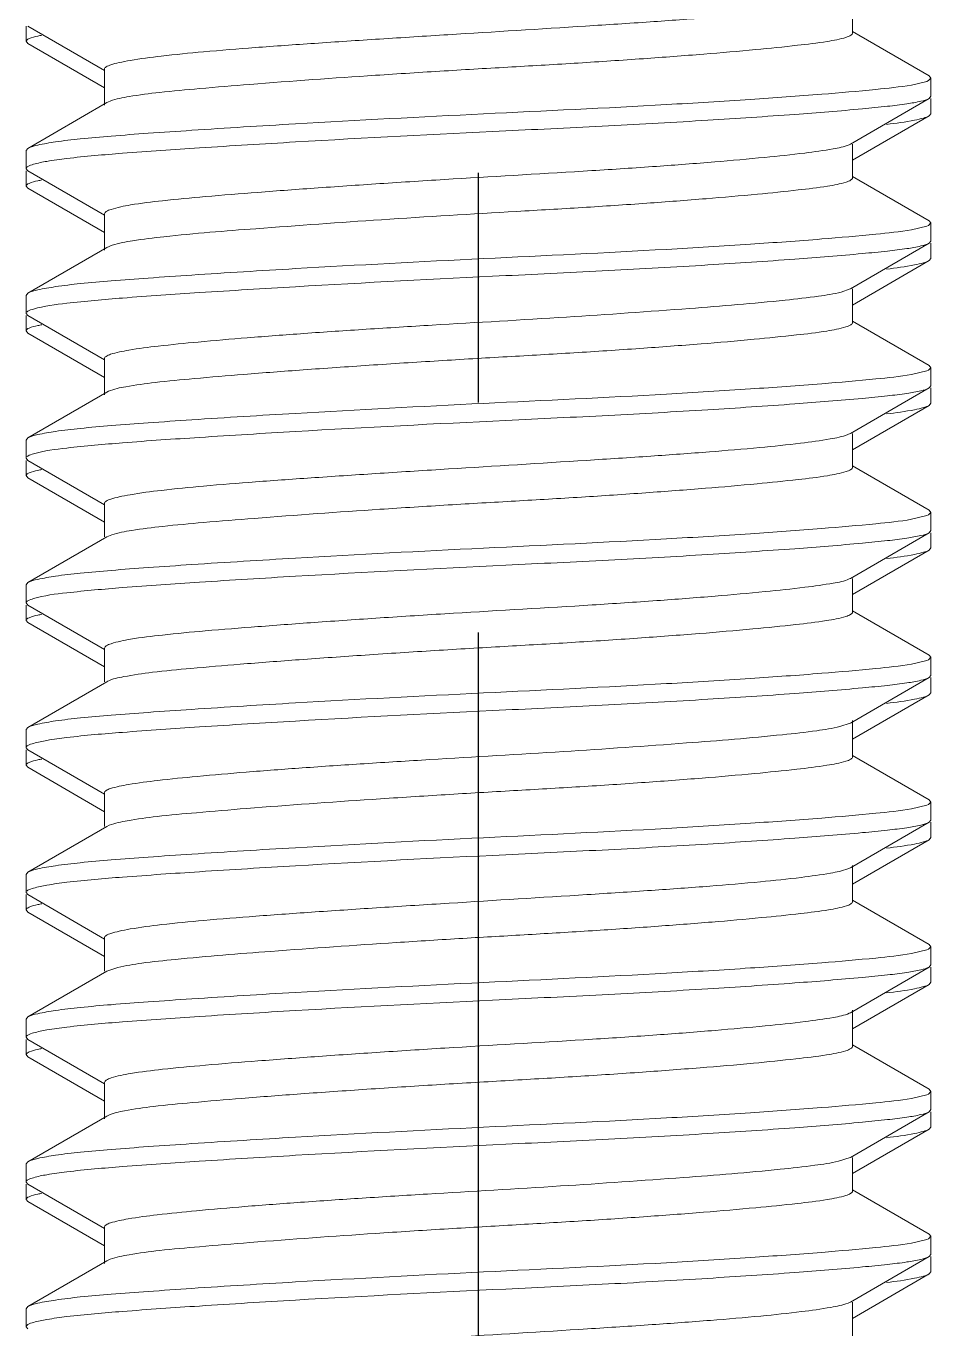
# Model space of a CAD drawing. Header units: millimetres. Extents: x 1991 to 2585, y -545 to -125.
# Drawn here: x 2118.18 to 2123.18, y -468.47 to -461.27 of the extents above; entities that cross this region are included whole.
import ezdxf

# ---------------------------------------------------------------- set-up
doc = ezdxf.new("R2010")
doc.units = ezdxf.units.MM
doc.header["$LTSCALE"] = 0.1
doc.linetypes.add('CENTERX2', pattern=[101.6, 63.5, -12.7, 12.7, -12.7])
doc.layers.get('0').update_dxf_attribs({"lineweight": 13})
doc.layers.add('CENTER', color=1, linetype='CENTERX2')

msp = doc.modelspace()

# ---------------------------------------------------------------- linework, layer by layer
at = {"color": 7, "linetype": 'Continuous'}
for p, q in [((2122.7437, -461.3123), (2122.7437, -461.1266)), ((2118.1767, -461.2742), (2118.1767, -461.3586)), ((2118.1869, -461.2742), (2118.6097, -461.5196)), ((2118.1872, -461.3706), (2118.1767, -461.3585)), ((2118.1872, -461.3706), (2118.6097, -461.6158)), ((2123.1661, -461.5501), (2122.7437, -461.305)), ((2118.6097, -461.5123), (2118.6097, -461.7123)), ((2123.1545, -461.5798), (2123.07, -461.6)), ((2123.1633, -461.576), (2123.1545, -461.5798)), ((2123.1765, -461.5623), (2123.1633, -461.576)), ((2123.1661, -461.5501), (2123.1767, -461.5624)), ((2123.1767, -461.5623), (2123.1767, -461.6623)), ((2123.1664, -461.6742), (2123.1765, -461.6624)), ((2118.6225, -461.6975), (2118.1873, -461.9501)), ((2118.6421, -461.6887), (2118.6225, -461.6975)), ((2122.7315, -461.9266), (2123.1665, -461.6742)), ((2123.1767, -461.6742), (2123.1767, -461.7586)), ((2122.7437, -462.0158), (2123.1661, -461.7706)), ((2123.1661, -461.7706), (2123.1767, -461.7585)), ((2118.1873, -461.9501), (2118.1767, -461.9624)), ((2122.7314, -461.9265), (2122.7247, -461.9298)), ((2122.7437, -462.1123), (2122.7437, -461.9266)), ((2118.1767, -461.9623), (2118.1767, -462.0623)), ((2118.1767, -462.0742), (2118.1767, -462.1586)), ((2118.1869, -462.0742), (2118.1768, -462.0624)), ((2118.1869, -462.0742), (2118.6097, -462.3196)), ((2118.1872, -462.1706), (2118.1767, -462.1585)), ((2123.1661, -462.3501), (2122.7437, -462.105)), ((2118.1872, -462.1706), (2118.6097, -462.4158)), ((2118.6097, -462.3123), (2118.6097, -462.5123)), ((2123.1545, -462.3798), (2123.07, -462.4001)), ((2123.1633, -462.376), (2123.1545, -462.3798)), ((2123.1767, -462.3623), (2123.1633, -462.376)), ((2123.1661, -462.3501), (2123.1767, -462.3624)), ((2123.1767, -462.3623), (2123.1767, -462.4623)), ((2118.6225, -462.4975), (2118.1873, -462.7501)), ((2118.6527, -462.4852), (2118.6225, -462.4975)), ((2122.7315, -462.7266), (2123.1665, -462.4742)), ((2123.1664, -462.4742), (2123.1765, -462.4624)), ((2123.1767, -462.4742), (2123.1767, -462.5586)), ((2122.7437, -462.8158), (2123.1661, -462.5706)), ((2123.1661, -462.5706), (2123.1767, -462.5585)), ((2122.7311, -462.7262), (2122.6804, -462.7443)), ((2122.7437, -462.9123), (2122.7437, -462.7266)), ((2118.1873, -462.7501), (2118.1767, -462.7624)), ((2118.1767, -462.7623), (2118.1767, -462.8623)), ((2118.1767, -462.8742), (2118.1767, -462.9586)), ((2118.1869, -462.8742), (2118.1768, -462.8624)), ((2118.1869, -462.8742), (2118.6097, -463.1196)), ((2118.1872, -462.9706), (2118.1767, -462.9585)), ((2123.1661, -463.1501), (2122.7437, -462.905)), ((2118.1872, -462.9706), (2118.6097, -463.2158)), ((2118.6097, -463.1123), (2118.6097, -463.3123)), ((2123.163, -463.176), (2123.1541, -463.1799)), ((2123.1767, -463.1623), (2123.163, -463.176)), ((2123.1661, -463.1501), (2123.1767, -463.1624)), ((2123.1767, -463.1623), (2123.1767, -463.2623)), ((2123.1541, -463.1799), (2123.0701, -463.2)), ((2118.6225, -463.2975), (2118.1873, -463.5501)), ((2118.6327, -463.2925), (2118.6225, -463.2975)), ((2122.7315, -463.5266), (2123.1665, -463.2742)), ((2123.1664, -463.2742), (2123.1766, -463.2624)), ((2123.1767, -463.2742), (2123.1767, -463.3586)), ((2122.7437, -463.6158), (2123.1661, -463.3706)), ((2123.1661, -463.3706), (2123.1767, -463.3585)), ((2122.731, -463.5255), (2122.7167, -463.532)), ((2122.7437, -463.7123), (2122.7437, -463.5266)), ((2118.1873, -463.5501), (2118.1767, -463.5624)), ((2118.1767, -463.5623), (2118.1767, -463.6623)), ((2118.1869, -463.6742), (2118.1767, -463.6624)), ((2118.1767, -463.6742), (2118.1767, -463.7586)), ((2118.1869, -463.6742), (2118.6097, -463.9196)), ((2123.1661, -463.9501), (2122.7437, -463.705)), ((2118.1872, -463.7706), (2118.1767, -463.7585)), ((2118.1872, -463.7706), (2118.6097, -464.0158)), ((2118.6097, -463.9123), (2118.6097, -464.0975)), ((2123.1765, -463.9623), (2123.1632, -463.976)), ((2123.1661, -463.9501), (2123.1767, -463.9624)), ((2123.1767, -463.9623), (2123.1767, -464.0623)), ((2123.1545, -463.9798), (2123.07, -464)), ((2123.1632, -463.976), (2123.1545, -463.9798)), ((2118.6225, -464.0975), (2118.1873, -464.3501)), ((2118.6498, -464.0861), (2118.6225, -464.0975)), ((2122.7315, -464.3266), (2123.1665, -464.0742)), ((2123.1664, -464.0742), (2123.1766, -464.0624)), ((2123.1767, -464.0742), (2123.1767, -464.1586)), ((2122.7437, -464.4158), (2123.1661, -464.1706)), ((2123.1661, -464.1706), (2123.1767, -464.1585)), ((2122.7315, -464.3266), (2122.725, -464.3298)), ((2122.7437, -464.5123), (2122.7437, -464.3266)), ((2118.1873, -464.3501), (2118.1767, -464.3624)), ((2118.1767, -464.3623), (2118.1767, -464.4623)), ((2118.1869, -464.4742), (2118.1767, -464.4624)), ((2118.1767, -464.4742), (2118.1767, -464.5586)), ((2118.1869, -464.4742), (2118.6097, -464.7196)), ((2123.1661, -464.7501), (2122.7437, -464.505)), ((2118.1872, -464.5706), (2118.1767, -464.5585)), ((2118.1872, -464.5706), (2118.6097, -464.8158)), ((2118.6097, -464.7123), (2118.6097, -464.8975)), ((2123.1661, -464.7501), (2123.1767, -464.7624)), ((2123.1545, -464.7798), (2123.07, -464.8)), ((2123.1633, -464.776), (2123.1545, -464.7798)), ((2123.1767, -464.7623), (2123.1633, -464.776)), ((2123.1767, -464.7623), (2123.1767, -464.8623)), ((2118.6225, -464.8975), (2118.1873, -465.1501)), ((2118.6276, -464.8948), (2118.6225, -464.8975)), ((2122.7315, -465.1266), (2123.1665, -464.8742)), ((2123.1664, -464.8742), (2123.1766, -464.8624)), ((2123.1767, -464.8742), (2123.1767, -464.9586)), ((2122.7437, -465.2158), (2123.1661, -464.9706)), ((2123.1661, -464.9706), (2123.1767, -464.9585)), ((2122.7437, -465.3123), (2122.7437, -465.1123)), ((2118.1873, -465.1501), (2118.1767, -465.1624)), ((2118.1767, -465.1623), (2118.1767, -465.2623)), ((2122.731, -465.1261), (2122.6736, -465.1459)), ((2118.187, -465.2742), (2118.1767, -465.2624)), ((2118.1767, -465.2742), (2118.1767, -465.3586)), ((2118.1869, -465.2742), (2118.6097, -465.5196)), ((2123.1661, -465.5501), (2122.7437, -465.305)), ((2118.1872, -465.3706), (2118.1767, -465.3585)), ((2118.1872, -465.3706), (2118.6097, -465.6158)), ((2118.6097, -465.5123), (2118.6097, -465.6975)), ((2123.1661, -465.5501), (2123.1767, -465.5624)), ((2123.1543, -465.5799), (2123.07, -465.6)), ((2123.1631, -465.576), (2123.1543, -465.5799)), ((2123.1767, -465.5623), (2123.1631, -465.576)), ((2123.1767, -465.5623), (2123.1767, -465.6623)), ((2118.6367, -465.6908), (2118.6225, -465.6975)), ((2122.7315, -465.9266), (2123.1665, -465.6742)), ((2123.1663, -465.6742), (2123.1767, -465.6624)), ((2123.1767, -465.6742), (2123.1767, -465.7586)), ((2118.6225, -465.6975), (2118.1873, -465.9501)), ((2123.1661, -465.7706), (2123.1767, -465.7585)), ((2122.7437, -466.0158), (2123.1661, -465.7706)), ((2118.1873, -465.9501), (2118.1767, -465.9624)), ((2118.1767, -465.9623), (2118.1767, -466.0623)), ((2122.731, -465.9255), (2122.7176, -465.9317)), ((2122.7437, -466.1123), (2122.7437, -465.9123)), ((2118.187, -466.0743), (2118.1767, -466.0624)), ((2118.1767, -466.0742), (2118.1767, -466.1586)), ((2118.1869, -466.0742), (2118.6097, -466.3196)), ((2123.1661, -466.3501), (2122.7437, -466.105)), ((2118.1872, -466.1706), (2118.1767, -466.1585)), ((2118.1872, -466.1706), (2118.6097, -466.4158)), ((2118.6097, -466.3123), (2118.6097, -466.4975)), ((2123.1545, -466.3798), (2123.07, -466.4)), ((2123.1632, -466.376), (2123.1545, -466.3798)), ((2123.1765, -466.3623), (2123.1632, -466.376)), ((2123.1661, -466.3501), (2123.1767, -466.3624)), ((2123.1767, -466.3623), (2123.1767, -466.4623)), ((2118.6842, -466.4766), (2118.6225, -466.4975)), ((2122.7315, -466.7266), (2123.1665, -466.4742)), ((2123.1662, -466.4743), (2123.1767, -466.4624)), ((2123.1767, -466.4742), (2123.1767, -466.5586)), ((2118.6225, -466.4975), (2118.1873, -466.7501)), ((2123.1661, -466.5706), (2123.1767, -466.5585)), ((2122.7437, -466.8158), (2123.1661, -466.5706)), ((2118.1873, -466.7501), (2118.1767, -466.7624)), ((2118.1767, -466.7623), (2118.1767, -466.8623)), ((2122.7315, -466.7266), (2122.7253, -466.7297)), ((2122.7437, -466.9123), (2122.7437, -466.7123)), ((2118.187, -466.8743), (2118.1766, -466.8624)), ((2118.1767, -466.8742), (2118.1767, -466.9586)), ((2118.1869, -466.8742), (2118.6097, -467.1196)), ((2123.1661, -467.1501), (2122.7437, -466.905)), ((2118.1872, -466.9706), (2118.1767, -466.9585)), ((2118.1872, -466.9706), (2118.6097, -467.2158)), ((2118.6097, -467.1123), (2118.6097, -467.3123)), ((2123.1544, -467.1798), (2123.07, -467.2)), ((2123.1632, -467.176), (2123.1544, -467.1798)), ((2123.1766, -467.1623), (2123.1632, -467.176)), ((2123.1661, -467.1501), (2123.1767, -467.1624)), ((2123.1767, -467.1623), (2123.1767, -467.2623)), ((2122.7315, -467.5266), (2123.1665, -467.2742)), ((2123.1664, -467.2743), (2123.1767, -467.2624)), ((2123.1767, -467.2742), (2123.1767, -467.3586)), ((2118.6225, -467.2975), (2118.1873, -467.5501)), ((2118.6296, -467.2939), (2118.6225, -467.2975)), ((2122.7437, -467.6158), (2123.1661, -467.3706)), ((2123.1661, -467.3706), (2123.1767, -467.3585)), ((2118.1873, -467.5501), (2118.1767, -467.5624)), ((2118.1767, -467.5623), (2118.1767, -467.6623)), ((2122.731, -467.526), (2122.6664, -467.5475)), ((2122.7437, -467.7123), (2122.7437, -467.5266)), ((2118.1869, -467.6742), (2118.1767, -467.6624)), ((2118.1767, -467.6742), (2118.1767, -467.7586)), ((2118.1869, -467.6742), (2118.6097, -467.9196)), ((2123.1661, -467.9501), (2122.7437, -467.705)), ((2118.1872, -467.7706), (2118.1767, -467.7585)), ((2118.1872, -467.7706), (2118.6097, -468.0158)), ((2118.6097, -467.9123), (2118.6097, -468.1123)), ((2123.1543, -467.9799), (2123.07, -468.0001)), ((2123.1631, -467.976), (2123.1543, -467.9799)), ((2123.1767, -467.9623), (2123.1631, -467.976)), ((2123.1661, -467.9501), (2123.1767, -467.9624)), ((2123.1767, -467.9623), (2123.1767, -468.0623)), ((2123.1665, -468.0742), (2123.1766, -468.0624)), ((2118.6225, -468.0975), (2118.1873, -468.3501)), ((2118.642, -468.0888), (2118.6225, -468.0975)), ((2122.7315, -468.3266), (2123.1665, -468.0742)), ((2123.1767, -468.0742), (2123.1767, -468.1586)), ((2122.7437, -468.4158), (2123.1661, -468.1706)), ((2123.1661, -468.1706), (2123.1767, -468.1585)), ((2118.1873, -468.3501), (2118.1767, -468.3624)), ((2122.7311, -468.3255), (2122.7185, -468.3313)), ((2122.7437, -468.5123), (2122.7437, -468.3266)), ((2118.1767, -468.3623), (2118.1767, -468.4623)), ((2118.1869, -468.4742), (2118.1768, -468.4624))]:
    msp.add_line(p, q, dxfattribs=at)
for centre, radius, start, end in [((2118.3936, -462.0335), 0.7204, 100.31098, 102.23609), ((2118.391, -462.8236), 0.7102, 100.25462, 102.20533), ((2118.3947, -463.6427), 0.7296, 100.27339, 102.17486), ((2118.3974, -464.4531), 0.7403, 100.3286, 102.20456), ((2118.3946, -465.236), 0.723, 100.35411, 102.26672), ((2118.3903, -466.0177), 0.7042, 100.28448, 102.24576), ((2118.3907, -466.8229), 0.7094, 100.24492, 102.19543), ((2118.3957, -467.6467), 0.7337, 100.29556, 102.18781), ((2118.3969, -468.45), 0.7372, 100.33385, 102.21822)]:
    msp.add_arc(centre, radius, start, end, dxfattribs=at)
for points, knots in [([(2122.7156, -461.1324), (2122.6845, -461.1443), (2122.5966, -461.161), (2122.434, -461.1837), (2122.2102, -461.2061), (2121.9339, -461.2292), (2121.6142, -461.2521), (2121.134, -461.2835), (2120.6355, -461.314), (2120.136, -461.3455), (2119.7807, -461.3688), (2119.4563, -461.3917), (2119.174, -461.4144), (2118.9438, -461.4367), (2118.7879, -461.4573), (2118.6957, -461.4744), (2118.6504, -461.4865), (2118.6232, -461.4958), (2118.6096, -461.5072), (2118.6097, -461.5122)], [0, 0, 0, 0, 0.024182, 0.064422, 0.119443, 0.187245, 0.265715, 0.352119, 0.536499, 0.628235, 0.715406, 0.794924, 0.86423, 0.920922, 0.962932, 0.978095, 0.989251, 0.9964, 1, 1, 1, 1]), ([(2118.1767, -461.3585), (2118.1768, -461.3511), (2118.2045, -461.3375), (2118.2246, -461.333), (2118.2409, -461.3295)], [0, 0, 0, 0, 0.306505, 1, 1, 1, 1]), ([(2122.7435, -461.3123), (2122.7435, -461.3175), (2122.7303, -461.3294), (2122.6841, -461.345), (2122.5832, -461.3643), (2122.4175, -461.3835), (2122.1896, -461.407), (2121.9061, -461.4311), (2121.5791, -461.4556), (2121.226, -461.4791), (2120.8591, -461.5003), (2120.4853, -461.5219), (2120.0026, -461.553), (2119.5518, -461.5847), (2119.1542, -461.6178), (2118.9313, -461.6377), (2118.7669, -461.6594), (2118.6757, -461.6765), (2118.6421, -461.6887)], [0, 0, 0, 0, 0.003729, 0.010922, 0.036689, 0.076902, 0.132861, 0.202883, 0.283787, 0.371065, 0.460037, 0.550885, 0.643105, 0.811547, 0.879271, 0.933042, 0.974031, 1, 1, 1, 1]), ([(2123.07, -461.6), (2123.0046, -461.6112), (2122.8389, -461.6283), (2122.5421, -461.6545), (2122.1563, -461.6817), (2121.5336, -461.7202), (2120.695, -461.7589), (2120.0115, -461.7946), (2119.665, -461.8148)], [0, 0, 0, 0, 0.058347, 0.146315, 0.261961, 0.398302, 0.69486, 1, 1, 1, 1]), ([(2119.665, -461.9148), (2120.0523, -461.8922), (2120.6292, -461.8626), (2121.3891, -461.827), (2121.9217, -461.7967), (2122.3893, -461.7659), (2122.7201, -461.7395), (2122.9263, -461.7193), (2123.0346, -461.7066), (2123.1112, -461.6928), (2123.1528, -461.6822), (2123.1664, -461.6742)], [0, 0, 0, 0, 0.331386, 0.49333, 0.649771, 0.786984, 0.893584, 0.933171, 0.964023, 0.986556, 1, 1, 1, 1]), ([(2122.9314, -461.8175), (2122.9831, -461.8113), (2123.052, -461.8024), (2123.1299, -461.7848), (2123.1567, -461.7761), (2123.1661, -461.7706)], [0, 0, 0, 0, 0.651085, 0.86451, 1, 1, 1, 1]), ([(2119.665, -461.8148), (2119.4739, -461.8259), (2119.2025, -461.8425), (2118.8633, -461.8659), (2118.658, -461.881), (2118.4873, -461.8959), (2118.3515, -461.9114), (2118.2554, -461.9283), (2118.2037, -461.9405), (2118.1873, -461.9501)], [0, 0, 0, 0, 0.386466, 0.548698, 0.686533, 0.801725, 0.89489, 0.961699, 1, 1, 1, 1]), ([(2118.2172, -462.0383), (2118.2416, -462.0311), (2118.303, -462.0192), (2118.4668, -461.9965), (2118.7481, -461.9738), (2119.1693, -461.9446), (2119.488, -461.9251), (2119.665, -461.9148)], [0, 0, 0, 0, 0.052459, 0.128676, 0.34138, 0.634203, 1, 1, 1, 1]), ([(2122.7247, -461.9298), (2122.6968, -461.9422), (2122.6138, -461.9574), (2122.4587, -461.9798), (2122.2401, -462.0023), (2121.9671, -462.0267), (2121.6486, -462.051), (2121.1669, -462.0826), (2120.6648, -462.1108), (2120.1604, -462.1429), (2119.8003, -462.1676), (2119.471, -462.1919), (2119.1843, -462.2145), (2118.9494, -462.2363), (2118.7766, -462.2571), (2118.6707, -462.2783), (2118.6236, -462.2954), (2118.6103, -462.3072), (2118.6101, -462.3124)], [0, 0, 0, 0, 0.022064, 0.060337, 0.113915, 0.180961, 0.25893, 0.34522, 0.530547, 0.623077, 0.71126, 0.791954, 0.862158, 0.919627, 0.962403, 0.988993, 0.996231, 1, 1, 1, 1]), ([(2118.1768, -462.0624), (2118.1768, -462.0572), (2118.1926, -462.0454), (2118.2068, -462.0414), (2118.2172, -462.0383)], [0, 0, 0, 0, 0.323748, 1, 1, 1, 1]), ([(2118.1767, -462.1585), (2118.1767, -462.1511), (2118.2045, -462.1375), (2118.2246, -462.133), (2118.2409, -462.1295)], [0, 0, 0, 0, 0.30657, 1, 1, 1, 1]), ([(2122.7436, -462.1123), (2122.7436, -462.1174), (2122.7305, -462.1291), (2122.6852, -462.1448), (2122.586, -462.1637), (2122.4232, -462.1829), (2122.199, -462.2061), (2121.9199, -462.23), (2121.5974, -462.2543), (2121.2486, -462.2778), (2120.7599, -462.306), (2120.1582, -462.3414), (2119.5086, -462.389), (2119.0495, -462.4241), (2118.785, -462.4564), (2118.6894, -462.4735), (2118.6527, -462.4852)], [0, 0, 0, 0, 0.003711, 0.010807, 0.036181, 0.075868, 0.130958, 0.200101, 0.280028, 0.366566, 0.454852, 0.636695, 0.805705, 0.929523, 0.971948, 1, 1, 1, 1]), ([(2123.07, -462.4001), (2123.0046, -462.4112), (2122.8389, -462.4283), (2122.5422, -462.4545), (2122.1565, -462.4817), (2121.5337, -462.5202), (2120.6951, -462.5589), (2120.0116, -462.5946), (2119.665, -462.6148)], [0, 0, 0, 0, 0.058345, 0.146278, 0.261946, 0.398265, 0.694824, 1, 1, 1, 1]), ([(2119.665, -462.7148), (2120.0523, -462.6922), (2120.6291, -462.6626), (2121.3891, -462.6271), (2121.9216, -462.5967), (2122.3892, -462.566), (2122.7201, -462.5395), (2122.9263, -462.5193), (2123.0346, -462.5065), (2123.1112, -462.4928), (2123.1528, -462.4822), (2123.1664, -462.4742)], [0, 0, 0, 0, 0.331365, 0.493307, 0.649792, 0.786975, 0.893581, 0.933153, 0.964056, 0.986549, 1, 1, 1, 1]), ([(2122.9313, -462.6175), (2122.9831, -462.6113), (2123.052, -462.6024), (2123.1299, -462.5849), (2123.1567, -462.5761), (2123.1661, -462.5706)], [0, 0, 0, 0, 0.651479, 0.864849, 1, 1, 1, 1]), ([(2119.665, -462.6148), (2119.4739, -462.6259), (2119.2026, -462.6425), (2118.8634, -462.6659), (2118.6582, -462.6809), (2118.4875, -462.6959), (2118.3517, -462.7114), (2118.2554, -462.7282), (2118.2037, -462.7406), (2118.1873, -462.7501)], [0, 0, 0, 0, 0.386343, 0.548725, 0.686446, 0.801578, 0.894758, 0.961709, 1, 1, 1, 1]), ([(2118.2173, -462.8383), (2118.277, -462.8207), (2118.4424, -462.8003), (2118.7479, -462.7729), (2119.1696, -462.7449), (2119.488, -462.7251), (2119.665, -462.7148)], [0, 0, 0, 0, 0.1286, 0.341503, 0.634227, 1, 1, 1, 1]), ([(2122.6804, -462.7443), (2122.6397, -462.7546), (2122.5364, -462.7706), (2122.2573, -462.8024), (2121.7926, -462.8398), (2121.1426, -462.8851), (2120.5469, -462.9193), (2120.0631, -462.9489), (2119.7223, -462.972), (2119.4126, -462.9954), (2119.1442, -463.0181), (2118.9253, -463.0401), (2118.7644, -463.0603), (2118.6661, -463.0798), (2118.6221, -463.0953), (2118.6101, -463.1066), (2118.6102, -463.1114)], [0, 0, 0, 0, 0.030801, 0.076337, 0.205845, 0.372099, 0.553656, 0.642861, 0.727121, 0.803814, 0.870368, 0.924482, 0.964686, 0.989771, 0.996505, 1, 1, 1, 1]), ([(2118.1768, -462.8624), (2118.1767, -462.8572), (2118.1926, -462.8454), (2118.2068, -462.8414), (2118.2173, -462.8383)], [0, 0, 0, 0, 0.323057, 1, 1, 1, 1]), ([(2118.1768, -462.9585), (2118.1767, -462.9511), (2118.2045, -462.9375), (2118.2246, -462.933), (2118.2409, -462.9295)], [0, 0, 0, 0, 0.306794, 1, 1, 1, 1]), ([(2122.7437, -462.9123), (2122.7436, -462.9176), (2122.7296, -462.9295), (2122.6832, -462.9453), (2122.5803, -462.9647), (2122.4119, -462.9841), (2122.1797, -463.0078), (2121.8915, -463.0323), (2121.5598, -463.057), (2121.2025, -463.0807), (2120.8315, -463.1017), (2120.4543, -463.1239), (2120.0786, -463.1481), (2119.72, -463.173), (2119.3975, -463.1975), (2119.1248, -463.2204), (2118.9069, -463.2402), (2118.7494, -463.2625), (2118.6628, -463.2794), (2118.6327, -463.2925)], [0, 0, 0, 0, 0.003824, 0.011167, 0.037065, 0.078068, 0.134883, 0.205906, 0.287833, 0.375975, 0.465423, 0.557209, 0.649911, 0.738337, 0.817755, 0.884324, 0.936794, 0.976176, 1, 1, 1, 1]), ([(2123.0701, -463.2), (2123.0047, -463.2112), (2122.8389, -463.2285), (2122.5421, -463.2543), (2122.1563, -463.2817), (2121.5335, -463.3202), (2120.6948, -463.3589), (2120.0114, -463.3946), (2119.665, -463.4148)], [0, 0, 0, 0, 0.058337, 0.146387, 0.261953, 0.398367, 0.694952, 1, 1, 1, 1]), ([(2119.665, -463.5148), (2120.0524, -463.4922), (2120.6292, -463.4625), (2121.3892, -463.4271), (2121.9216, -463.3968), (2122.3892, -463.3659), (2122.7201, -463.3396), (2122.9263, -463.3192), (2123.0347, -463.3066), (2123.1112, -463.2928), (2123.1528, -463.2822), (2123.1664, -463.2742)], [0, 0, 0, 0, 0.331483, 0.493297, 0.649794, 0.786976, 0.893554, 0.9332, 0.964045, 0.986542, 1, 1, 1, 1]), ([(2122.9313, -463.4175), (2122.9831, -463.4113), (2123.052, -463.4024), (2123.1299, -463.3849), (2123.1567, -463.3761), (2123.166, -463.3706)], [0, 0, 0, 0, 0.651817, 0.864993, 1, 1, 1, 1]), ([(2119.665, -463.4148), (2119.4739, -463.4259), (2119.2025, -463.4426), (2118.8633, -463.466), (2118.6581, -463.4808), (2118.4875, -463.4959), (2118.3515, -463.5114), (2118.2554, -463.5282), (2118.2037, -463.5406), (2118.1873, -463.5501)], [0, 0, 0, 0, 0.386491, 0.548823, 0.68625, 0.801827, 0.894788, 0.961719, 1, 1, 1, 1]), ([(2118.2173, -463.6383), (2118.2771, -463.6207), (2118.4424, -463.6003), (2118.7479, -463.5729), (2119.1696, -463.5449), (2119.4881, -463.5251), (2119.665, -463.5148)], [0, 0, 0, 0, 0.12853, 0.341508, 0.634278, 1, 1, 1, 1]), ([(2122.7167, -463.532), (2122.6859, -463.5439), (2122.5986, -463.5606), (2122.4368, -463.5833), (2122.2136, -463.6058), (2121.9377, -463.629), (2121.618, -463.652), (2121.1377, -463.6832), (2120.6387, -463.7136), (2120.1387, -463.7453), (2119.7828, -463.7688), (2119.458, -463.7917), (2119.1752, -463.8143), (2118.9445, -463.8366), (2118.7883, -463.8571), (2118.6959, -463.8743), (2118.6505, -463.8865), (2118.6233, -463.8959), (2118.6097, -463.9073), (2118.6097, -463.9123)], [0, 0, 0, 0, 0.023942, 0.063962, 0.118842, 0.18655, 0.264954, 0.351352, 0.535834, 0.627662, 0.71495, 0.794584, 0.863983, 0.920773, 0.962857, 0.978042, 0.989215, 0.996382, 1, 1, 1, 1]), ([(2118.1767, -463.6624), (2118.1766, -463.6571), (2118.1926, -463.6454), (2118.2068, -463.6414), (2118.2173, -463.6383)], [0, 0, 0, 0, 0.323107, 1, 1, 1, 1]), ([(2118.1768, -463.7585), (2118.1767, -463.7511), (2118.2046, -463.7375), (2118.2246, -463.7331), (2118.2409, -463.7295)], [0, 0, 0, 0, 0.306505, 1, 1, 1, 1]), ([(2122.7435, -463.7123), (2122.7435, -463.7174), (2122.7305, -463.7293), (2122.6849, -463.7448), (2122.5853, -463.7639), (2122.4216, -463.783), (2122.1965, -463.8063), (2121.9163, -463.8303), (2121.5926, -463.8547), (2121.2425, -463.8781), (2120.8785, -463.8993), (2120.5073, -463.9205), (2120.0263, -463.9514), (2119.5751, -463.983), (2119.1754, -464.016), (2118.9491, -464.036), (2118.78, -464.0572), (2118.6856, -464.0744), (2118.6498, -464.0861)], [0, 0, 0, 0, 0.003706, 0.010829, 0.036334, 0.076112, 0.131472, 0.200802, 0.281014, 0.367739, 0.456284, 0.546516, 0.638399, 0.807246, 0.875788, 0.930489, 0.97253, 1, 1, 1, 1]), ([(2123.07, -464), (2123.0046, -464.0111), (2122.8388, -464.0284), (2122.5421, -464.0544), (2122.1563, -464.0817), (2121.5335, -464.1202), (2120.6949, -464.1589), (2120.0114, -464.1946), (2119.665, -464.2148)], [0, 0, 0, 0, 0.058372, 0.146331, 0.26197, 0.398308, 0.6949, 1, 1, 1, 1]), ([(2119.665, -464.3148), (2120.0525, -464.2922), (2120.6293, -464.2625), (2121.3893, -464.227), (2121.9217, -464.1968), (2122.3892, -464.1659), (2122.7201, -464.1396), (2122.9263, -464.1192), (2123.0347, -464.1066), (2123.1112, -464.0928), (2123.1528, -464.0821), (2123.1664, -464.0742)], [0, 0, 0, 0, 0.331536, 0.493326, 0.649783, 0.786994, 0.89355, 0.933228, 0.964011, 0.986553, 1, 1, 1, 1]), ([(2122.9313, -464.2175), (2122.9831, -464.2113), (2123.052, -464.2024), (2123.1299, -464.1849), (2123.1566, -464.1761), (2123.166, -464.1706)], [0, 0, 0, 0, 0.651939, 0.864892, 1, 1, 1, 1]), ([(2119.665, -464.2148), (2119.4739, -464.2259), (2119.2025, -464.2425), (2118.8633, -464.2659), (2118.6581, -464.281), (2118.4873, -464.2959), (2118.3515, -464.3114), (2118.2554, -464.3283), (2118.2037, -464.3406), (2118.1873, -464.3501)], [0, 0, 0, 0, 0.386439, 0.548699, 0.686433, 0.801742, 0.894868, 0.96167, 1, 1, 1, 1]), ([(2118.2174, -464.4383), (2118.2771, -464.4206), (2118.4423, -464.4003), (2118.7478, -464.373), (2119.1696, -464.3449), (2119.4881, -464.3251), (2119.665, -464.3148)], [0, 0, 0, 0, 0.128478, 0.34132, 0.634273, 1, 1, 1, 1]), ([(2122.725, -464.3298), (2122.6973, -464.3422), (2122.6145, -464.3573), (2122.4598, -464.3797), (2122.2414, -464.402), (2121.9685, -464.4265), (2121.6501, -464.4509), (2121.1683, -464.4826), (2120.6661, -464.5108), (2120.1614, -464.5427), (2119.8011, -464.5675), (2119.4716, -464.5919), (2119.1847, -464.6145), (2118.9497, -464.6364), (2118.7767, -464.657), (2118.6708, -464.6782), (2118.6236, -464.6953), (2118.6103, -464.7072), (2118.6102, -464.7124)], [0, 0, 0, 0, 0.02197, 0.060168, 0.113666, 0.180679, 0.258639, 0.344924, 0.530296, 0.62286, 0.711081, 0.791828, 0.862084, 0.919581, 0.962392, 0.988997, 0.996231, 1, 1, 1, 1]), ([(2118.1767, -464.4624), (2118.1766, -464.4571), (2118.1927, -464.4455), (2118.2069, -464.4414), (2118.2174, -464.4383)], [0, 0, 0, 0, 0.323891, 1, 1, 1, 1]), ([(2118.1767, -464.5585), (2118.1766, -464.5511), (2118.2047, -464.5376), (2118.2248, -464.533), (2118.241, -464.5295)], [0, 0, 0, 0, 0.30815, 1, 1, 1, 1]), ([(2122.7436, -464.5123), (2122.7436, -464.5176), (2122.7297, -464.5296), (2122.6825, -464.5455), (2122.5784, -464.5649), (2122.408, -464.5846), (2122.1733, -464.6085), (2121.8823, -464.633), (2121.5477, -464.6578), (2121.1879, -464.6816), (2120.8143, -464.7027), (2120.4347, -464.7251), (2120.0573, -464.7495), (2119.6985, -464.7746), (2119.3772, -464.799), (2119.1069, -464.8221), (2118.892, -464.8417), (2118.7391, -464.8645), (2118.6554, -464.8812), (2118.6276, -464.8948)], [0, 0, 0, 0, 0.003809, 0.011167, 0.03752, 0.078847, 0.136166, 0.207888, 0.290385, 0.379022, 0.468947, 0.561278, 0.654293, 0.742689, 0.821666, 0.887542, 0.939157, 0.977573, 1, 1, 1, 1]), ([(2123.07, -464.8), (2123.0046, -464.8112), (2122.8389, -464.8283), (2122.5422, -464.8545), (2122.1564, -464.8817), (2121.5337, -464.9202), (2120.6951, -464.9589), (2120.0116, -464.9946), (2119.665, -465.0148)], [0, 0, 0, 0, 0.058333, 0.146278, 0.261958, 0.398249, 0.694793, 1, 1, 1, 1]), ([(2119.665, -465.1148), (2120.0524, -465.0922), (2120.6293, -465.0626), (2121.3892, -465.027), (2121.9218, -464.9967), (2122.3893, -464.966), (2122.7202, -464.9395), (2122.9263, -464.9193), (2123.0346, -464.9066), (2123.1112, -464.8928), (2123.1527, -464.8821), (2123.1664, -464.8742)], [0, 0, 0, 0, 0.331463, 0.493359, 0.649789, 0.787038, 0.893576, 0.933215, 0.964027, 0.986565, 1, 1, 1, 1]), ([(2122.9313, -465.0175), (2122.9831, -465.0113), (2123.052, -465.0025), (2123.1299, -464.9849), (2123.1567, -464.9761), (2123.1661, -464.9706)], [0, 0, 0, 0, 0.651728, 0.864617, 1, 1, 1, 1]), ([(2119.665, -465.0148), (2119.4739, -465.0259), (2119.2026, -465.0425), (2118.8633, -465.0659), (2118.6582, -465.081), (2118.4875, -465.0959), (2118.3517, -465.1114), (2118.2555, -465.1282), (2118.2037, -465.1406), (2118.1873, -465.1501)], [0, 0, 0, 0, 0.386343, 0.548682, 0.68651, 0.801559, 0.894695, 0.961721, 1, 1, 1, 1]), ([(2118.2172, -465.2383), (2118.2416, -465.2311), (2118.3031, -465.2191), (2118.467, -465.1965), (2118.7483, -465.1738), (2119.1694, -465.1446), (2119.4881, -465.1251), (2119.665, -465.1148)], [0, 0, 0, 0, 0.052475, 0.128901, 0.341353, 0.634323, 1, 1, 1, 1]), ([(2122.6736, -465.1459), (2122.6314, -465.156), (2122.5259, -465.1721), (2122.2434, -465.2037), (2121.7769, -465.2409), (2121.1269, -465.286), (2120.5331, -465.3202), (2120.0518, -465.3497), (2119.7133, -465.3726), (2119.4058, -465.3958), (2119.1396, -465.4185), (2118.9225, -465.4404), (2118.763, -465.4607), (2118.6656, -465.48), (2118.6219, -465.4954), (2118.6101, -465.5067), (2118.6101, -465.5114)], [0, 0, 0, 0, 0.031793, 0.078138, 0.20863, 0.375081, 0.556204, 0.64504, 0.728868, 0.805111, 0.871251, 0.925004, 0.964921, 0.98984, 0.996531, 1, 1, 1, 1]), ([(2118.1767, -465.2624), (2118.1766, -465.2571), (2118.1926, -465.2455), (2118.2068, -465.2414), (2118.2172, -465.2383)], [0, 0, 0, 0, 0.324329, 1, 1, 1, 1]), ([(2118.1767, -465.3585), (2118.1767, -465.351), (2118.2047, -465.3377), (2118.2248, -465.333), (2118.241, -465.3295)], [0, 0, 0, 0, 0.309876, 1, 1, 1, 1]), ([(2122.7437, -465.3123), (2122.7437, -465.3176), (2122.7299, -465.3294), (2122.6836, -465.3452), (2122.5815, -465.3643), (2122.4144, -465.3839), (2122.1841, -465.4074), (2121.898, -465.4318), (2121.5683, -465.4564), (2121.2131, -465.48), (2120.8439, -465.501), (2120.4683, -465.523), (2119.9841, -465.5542), (2119.5336, -465.5861), (2119.1379, -465.6193), (2118.9177, -465.639), (2118.7571, -465.6611), (2118.6684, -465.6781), (2118.6367, -465.6908)], [0, 0, 0, 0, 0.003794, 0.011088, 0.03692, 0.077561, 0.133965, 0.204558, 0.286017, 0.37382, 0.46292, 0.554375, 0.646836, 0.814962, 0.882083, 0.935073, 0.975206, 1, 1, 1, 1]), ([(2123.07, -465.6), (2123.0045, -465.6111), (2122.8388, -465.6284), (2122.5421, -465.6544), (2122.1564, -465.6817), (2121.5335, -465.7202), (2120.6949, -465.7589), (2120.0114, -465.7946), (2119.665, -465.8148)], [0, 0, 0, 0, 0.058382, 0.146318, 0.261936, 0.398325, 0.694912, 1, 1, 1, 1]), ([(2119.665, -465.9148), (2120.0523, -465.8922), (2120.6291, -465.8626), (2121.3891, -465.827), (2121.9218, -465.7967), (2122.3894, -465.766), (2122.7202, -465.7394), (2122.9263, -465.7193), (2123.0346, -465.7065), (2123.1112, -465.6928), (2123.1527, -465.6821), (2123.1663, -465.6742)], [0, 0, 0, 0, 0.33137, 0.493339, 0.649804, 0.787065, 0.893616, 0.933184, 0.964077, 0.986553, 1, 1, 1, 1]), ([(2119.665, -465.8148), (2119.4739, -465.8259), (2119.2025, -465.8425), (2118.8633, -465.866), (2118.6581, -465.8808), (2118.4874, -465.8959), (2118.3515, -465.9114), (2118.2554, -465.9282), (2118.2037, -465.9406), (2118.1873, -465.9501)], [0, 0, 0, 0, 0.386474, 0.548833, 0.68631, 0.801818, 0.894842, 0.961729, 1, 1, 1, 1]), ([(2122.9312, -465.8175), (2122.983, -465.8113), (2123.052, -465.8025), (2123.1299, -465.7849), (2123.1567, -465.7761), (2123.1661, -465.7706)], [0, 0, 0, 0, 0.651838, 0.864595, 1, 1, 1, 1]), ([(2118.2172, -466.0383), (2118.2416, -466.0311), (2118.3031, -466.0191), (2118.467, -465.9965), (2118.7483, -465.9738), (2119.1694, -465.9446), (2119.488, -465.9251), (2119.665, -465.9148)], [0, 0, 0, 0, 0.052557, 0.12892, 0.341484, 0.634269, 1, 1, 1, 1]), ([(2122.7176, -465.9317), (2122.6872, -465.9435), (2122.6004, -465.9601), (2122.4394, -465.983), (2122.2167, -466.0055), (2121.9411, -466.0288), (2121.6216, -466.0518), (2121.1411, -466.083), (2120.6418, -466.1133), (2120.1412, -466.1452), (2119.7848, -466.1688), (2119.4595, -466.1917), (2119.1762, -466.2142), (2118.9451, -466.2364), (2118.7886, -466.2569), (2118.6961, -466.2742), (2118.6506, -466.2865), (2118.6233, -466.296), (2118.6097, -466.3074), (2118.6097, -466.3124)], [0, 0, 0, 0, 0.023723, 0.063538, 0.118287, 0.18591, 0.264252, 0.350643, 0.53522, 0.627132, 0.714528, 0.79427, 0.863756, 0.920635, 0.962789, 0.977992, 0.98918, 0.996363, 1, 1, 1, 1]), ([(2118.1767, -466.0624), (2118.1766, -466.0571), (2118.1926, -466.0455), (2118.2068, -466.0414), (2118.2172, -466.0383)], [0, 0, 0, 0, 0.324623, 1, 1, 1, 1]), ([(2122.7435, -466.1123), (2122.7435, -466.1173), (2122.7312, -466.1288), (2122.6876, -466.1441), (2122.5926, -466.1627), (2122.4365, -466.1814), (2122.2215, -466.2039), (2121.9531, -466.2273), (2121.6416, -466.2511), (2121.3026, -466.2743), (2120.9492, -466.2953), (2120.5878, -466.3157), (2120.1136, -466.3454), (2119.5837, -466.3827), (2119.1147, -466.4194), (2118.8332, -466.4495), (2118.7275, -466.4662), (2118.6842, -466.4766)], [0, 0, 0, 0, 0.003623, 0.010502, 0.035088, 0.073384, 0.126623, 0.193544, 0.271325, 0.356055, 0.443095, 0.531367, 0.621907, 0.792031, 0.92154, 0.967294, 1, 1, 1, 1]), ([(2118.1767, -466.1585), (2118.1769, -466.151), (2118.2046, -466.1377), (2118.2247, -466.133), (2118.2409, -466.1295)], [0, 0, 0, 0, 0.310206, 1, 1, 1, 1]), ([(2123.07, -466.4), (2123.0046, -466.4111), (2122.8388, -466.4284), (2122.542, -466.4544), (2122.1563, -466.4817), (2121.5335, -466.5202), (2120.6949, -466.5589), (2120.0114, -466.5946), (2119.665, -466.6148)], [0, 0, 0, 0, 0.0584, 0.146369, 0.261975, 0.398297, 0.694934, 1, 1, 1, 1]), ([(2119.665, -466.7148), (2120.0522, -466.6922), (2120.629, -466.6627), (2121.389, -466.6271), (2121.9217, -466.5968), (2122.3893, -466.5659), (2122.7203, -466.5394), (2122.9266, -466.5193), (2123.0348, -466.5066), (2123.1112, -466.4928), (2123.1525, -466.4821), (2123.1662, -466.4743)], [0, 0, 0, 0, 0.331347, 0.493304, 0.649828, 0.787083, 0.893618, 0.933378, 0.964182, 0.986484, 1, 1, 1, 1]), ([(2119.665, -466.6148), (2119.4739, -466.6259), (2119.2025, -466.6425), (2118.8634, -466.6659), (2118.6581, -466.6809), (2118.4874, -466.6959), (2118.3515, -466.7113), (2118.2554, -466.7283), (2118.2037, -466.7406), (2118.1873, -466.7501)], [0, 0, 0, 0, 0.386403, 0.548722, 0.686298, 0.801765, 0.894855, 0.961645, 1, 1, 1, 1]), ([(2122.9309, -466.6175), (2122.9829, -466.6113), (2123.0519, -466.6025), (2123.13, -466.5849), (2123.1568, -466.5761), (2123.1662, -466.5706)], [0, 0, 0, 0, 0.652195, 0.864866, 1, 1, 1, 1]), ([(2118.2172, -466.8383), (2118.2416, -466.8311), (2118.3031, -466.8192), (2118.467, -466.7965), (2118.7482, -466.7737), (2119.1694, -466.7447), (2119.488, -466.7251), (2119.665, -466.7148)], [0, 0, 0, 0, 0.052557, 0.128776, 0.341626, 0.63419, 1, 1, 1, 1]), ([(2122.7253, -466.7297), (2122.6978, -466.7422), (2122.6151, -466.7573), (2122.4608, -466.7796), (2122.2426, -466.8018), (2121.9699, -466.8263), (2121.6514, -466.8508), (2121.1696, -466.8827), (2120.6673, -466.9108), (2120.1624, -466.9425), (2119.8019, -466.9673), (2119.4722, -466.9918), (2119.1851, -467.0146), (2118.9499, -467.0365), (2118.7768, -467.0571), (2118.6708, -467.0781), (2118.6236, -467.0951), (2118.6103, -467.1071), (2118.6102, -467.1123)], [0, 0, 0, 0, 0.021881, 0.060009, 0.113432, 0.180411, 0.258365, 0.344645, 0.53006, 0.622657, 0.710912, 0.791709, 0.862017, 0.91954, 0.962383, 0.989003, 0.996232, 1, 1, 1, 1]), ([(2118.1766, -466.8624), (2118.1766, -466.8571), (2118.1926, -466.8455), (2118.2068, -466.8414), (2118.2172, -466.8383)], [0, 0, 0, 0, 0.324871, 1, 1, 1, 1]), ([(2122.7436, -466.9123), (2122.7436, -466.9176), (2122.7298, -466.9295), (2122.6827, -466.9455), (2122.5791, -466.9648), (2122.4095, -466.9844), (2122.1759, -467.0083), (2121.886, -467.0327), (2121.5526, -467.0575), (2121.1938, -467.0812), (2120.8213, -467.1024), (2120.4426, -467.1245), (2120.0659, -467.149), (2119.7072, -467.174), (2119.3854, -467.1984), (2119.1141, -467.2214), (2118.898, -467.241), (2118.7432, -467.2637), (2118.6583, -467.2805), (2118.6296, -467.2939)], [0, 0, 0, 0, 0.003803, 0.011131, 0.037401, 0.07852, 0.135632, 0.207094, 0.289343, 0.377746, 0.467562, 0.559592, 0.652518, 0.740928, 0.820071, 0.886223, 0.938191, 0.97699, 1, 1, 1, 1]), ([(2118.1768, -466.9585), (2118.1769, -466.9511), (2118.2045, -466.9376), (2118.2247, -466.933), (2118.2408, -466.9295)], [0, 0, 0, 0, 0.308745, 1, 1, 1, 1]), ([(2123.07, -467.2), (2123.0046, -467.2112), (2122.8389, -467.2283), (2122.5422, -467.2544), (2122.1564, -467.2817), (2121.5337, -467.3202), (2120.6951, -467.3589), (2120.0116, -467.3946), (2119.665, -467.4148)], [0, 0, 0, 0, 0.058339, 0.146303, 0.261961, 0.398279, 0.694804, 1, 1, 1, 1]), ([(2119.665, -467.5148), (2120.0525, -467.4922), (2120.6292, -467.4625), (2121.3891, -467.4271), (2121.9216, -467.3968), (2122.3893, -467.3659), (2122.7202, -467.3397), (2122.9264, -467.3191), (2123.0346, -467.3066), (2123.1112, -467.2928), (2123.1527, -467.2822), (2123.1664, -467.2743)], [0, 0, 0, 0, 0.331514, 0.493217, 0.649801, 0.787035, 0.893576, 0.933243, 0.96405, 0.98647, 1, 1, 1, 1]), ([(2119.665, -467.4148), (2119.4739, -467.4259), (2119.2026, -467.4426), (2118.8633, -467.4659), (2118.6581, -467.481), (2118.4875, -467.4958), (2118.3517, -467.5114), (2118.2555, -467.5282), (2118.2037, -467.5406), (2118.1873, -467.5501)], [0, 0, 0, 0, 0.386357, 0.548655, 0.686531, 0.801583, 0.894646, 0.961723, 1, 1, 1, 1]), ([(2122.9311, -467.4175), (2122.983, -467.4113), (2123.052, -467.4025), (2123.1299, -467.3848), (2123.1568, -467.3761), (2123.1661, -467.3706)], [0, 0, 0, 0, 0.651999, 0.864646, 1, 1, 1, 1]), ([(2118.2172, -467.6383), (2118.2416, -467.6311), (2118.303, -467.6192), (2118.4669, -467.5965), (2118.7481, -467.5737), (2119.1694, -467.5447), (2119.488, -467.5251), (2119.665, -467.5148)], [0, 0, 0, 0, 0.052518, 0.128661, 0.341508, 0.634171, 1, 1, 1, 1]), ([(2122.6664, -467.5475), (2122.6229, -467.5575), (2122.5152, -467.5735), (2122.2294, -467.605), (2121.761, -467.642), (2121.1112, -467.6868), (2120.5192, -467.7211), (2120.0405, -467.7506), (2119.7043, -467.7733), (2119.3991, -467.7963), (2119.135, -467.8188), (2118.9197, -467.8407), (2118.7617, -467.861), (2118.6651, -467.8803), (2118.6218, -467.8955), (2118.61, -467.9067), (2118.6101, -467.9114)], [0, 0, 0, 0, 0.032775, 0.07992, 0.211382, 0.378023, 0.558716, 0.647187, 0.73059, 0.806387, 0.872118, 0.925515, 0.965149, 0.989906, 0.996556, 1, 1, 1, 1]), ([(2118.1767, -467.6624), (2118.1767, -467.6571), (2118.1926, -467.6455), (2118.2068, -467.6414), (2118.2172, -467.6383)], [0, 0, 0, 0, 0.324973, 1, 1, 1, 1]), ([(2118.1768, -467.7585), (2118.1768, -467.7511), (2118.2045, -467.7375), (2118.2247, -467.733), (2118.2409, -467.7295)], [0, 0, 0, 0, 0.30725, 1, 1, 1, 1]), ([(2122.7437, -467.7123), (2122.7437, -467.7175), (2122.7301, -467.7294), (2122.6842, -467.745), (2122.5831, -467.7642), (2122.4176, -467.7836), (2122.1894, -467.8069), (2121.9059, -467.8311), (2121.5787, -467.8556), (2121.2257, -467.8792), (2120.8587, -467.9002), (2120.4851, -467.922), (2120.0021, -467.953), (2119.5512, -467.9847), (2119.1538, -468.018), (2118.931, -468.0377), (2118.7667, -468.0594), (2118.6755, -468.0765), (2118.642, -468.0888)], [0, 0, 0, 0, 0.003765, 0.011014, 0.036649, 0.076952, 0.13289, 0.20294, 0.283859, 0.371231, 0.459991, 0.551002, 0.643186, 0.811639, 0.879385, 0.933048, 0.974052, 1, 1, 1, 1]), ([(2123.07, -468.0001), (2123.0046, -468.0112), (2122.8389, -468.0284), (2122.5422, -468.0544), (2122.1564, -468.0817), (2121.5337, -468.1202), (2120.695, -468.1589), (2120.0115, -468.1946), (2119.665, -468.2148)], [0, 0, 0, 0, 0.058342, 0.146297, 0.261907, 0.398284, 0.694864, 1, 1, 1, 1]), ([(2119.665, -468.3148), (2120.0525, -468.2922), (2120.6293, -468.2625), (2121.3892, -468.2271), (2121.9217, -468.1968), (2122.3893, -468.1659), (2122.7202, -468.1396), (2122.9263, -468.1192), (2123.0346, -468.1066), (2123.1111, -468.0928), (2123.1528, -468.0822), (2123.1665, -468.0742)], [0, 0, 0, 0, 0.331497, 0.493277, 0.649767, 0.786997, 0.893561, 0.933222, 0.963988, 0.986475, 1, 1, 1, 1]), ([(2119.665, -468.2148), (2119.4739, -468.2259), (2119.2025, -468.2425), (2118.8633, -468.266), (2118.6581, -468.2809), (2118.4874, -468.2959), (2118.3515, -468.3114), (2118.2554, -468.3283), (2118.2037, -468.3405), (2118.1874, -468.3501)], [0, 0, 0, 0, 0.38645, 0.548808, 0.686419, 0.801806, 0.894912, 0.961772, 1, 1, 1, 1]), ([(2122.9312, -468.2175), (2122.983, -468.2113), (2123.0519, -468.2025), (2123.1299, -468.1848), (2123.1567, -468.1761), (2123.1661, -468.1706)], [0, 0, 0, 0, 0.651517, 0.864496, 1, 1, 1, 1]), ([(2118.2172, -468.4383), (2118.2416, -468.4311), (2118.303, -468.4192), (2118.4668, -468.3965), (2118.7481, -468.3738), (2119.1693, -468.3446), (2119.488, -468.3251), (2119.665, -468.3148)], [0, 0, 0, 0, 0.052471, 0.128636, 0.341351, 0.634194, 1, 1, 1, 1]), ([(2122.7185, -468.3313), (2122.6883, -468.3433), (2122.6021, -468.3597), (2122.4417, -468.3826), (2122.2195, -468.4052), (2121.9442, -468.4287), (2121.6248, -468.4517), (2121.1442, -468.4828), (2120.6445, -468.513), (2120.1435, -468.545), (2119.7867, -468.5687), (2119.4609, -468.5917), (2119.1772, -468.6141), (2118.9457, -468.6363), (2118.7889, -468.6568), (2118.6962, -468.6741), (2118.6507, -468.6864), (2118.6234, -468.696), (2118.6097, -468.7074), (2118.6097, -468.7125)], [0, 0, 0, 0, 0.023521, 0.063145, 0.117771, 0.185319, 0.263604, 0.349987, 0.534651, 0.626641, 0.714136, 0.793981, 0.863546, 0.920505, 0.962727, 0.977948, 0.989149, 0.996345, 1, 1, 1, 1]), ([(2118.1768, -468.4624), (2118.1768, -468.4571), (2118.1926, -468.4455), (2118.2068, -468.4414), (2118.2172, -468.4383)], [0, 0, 0, 0, 0.324713, 1, 1, 1, 1])]:
    msp.add_open_spline(points, degree=3, knots=knots, dxfattribs=at)
at = {"layer": 'CENTER'}
msp.add_line((2120.6766, -481.1352), (2120.6766, -400.3257), dxfattribs=at)

doc.saveas('drawing.dxf')
